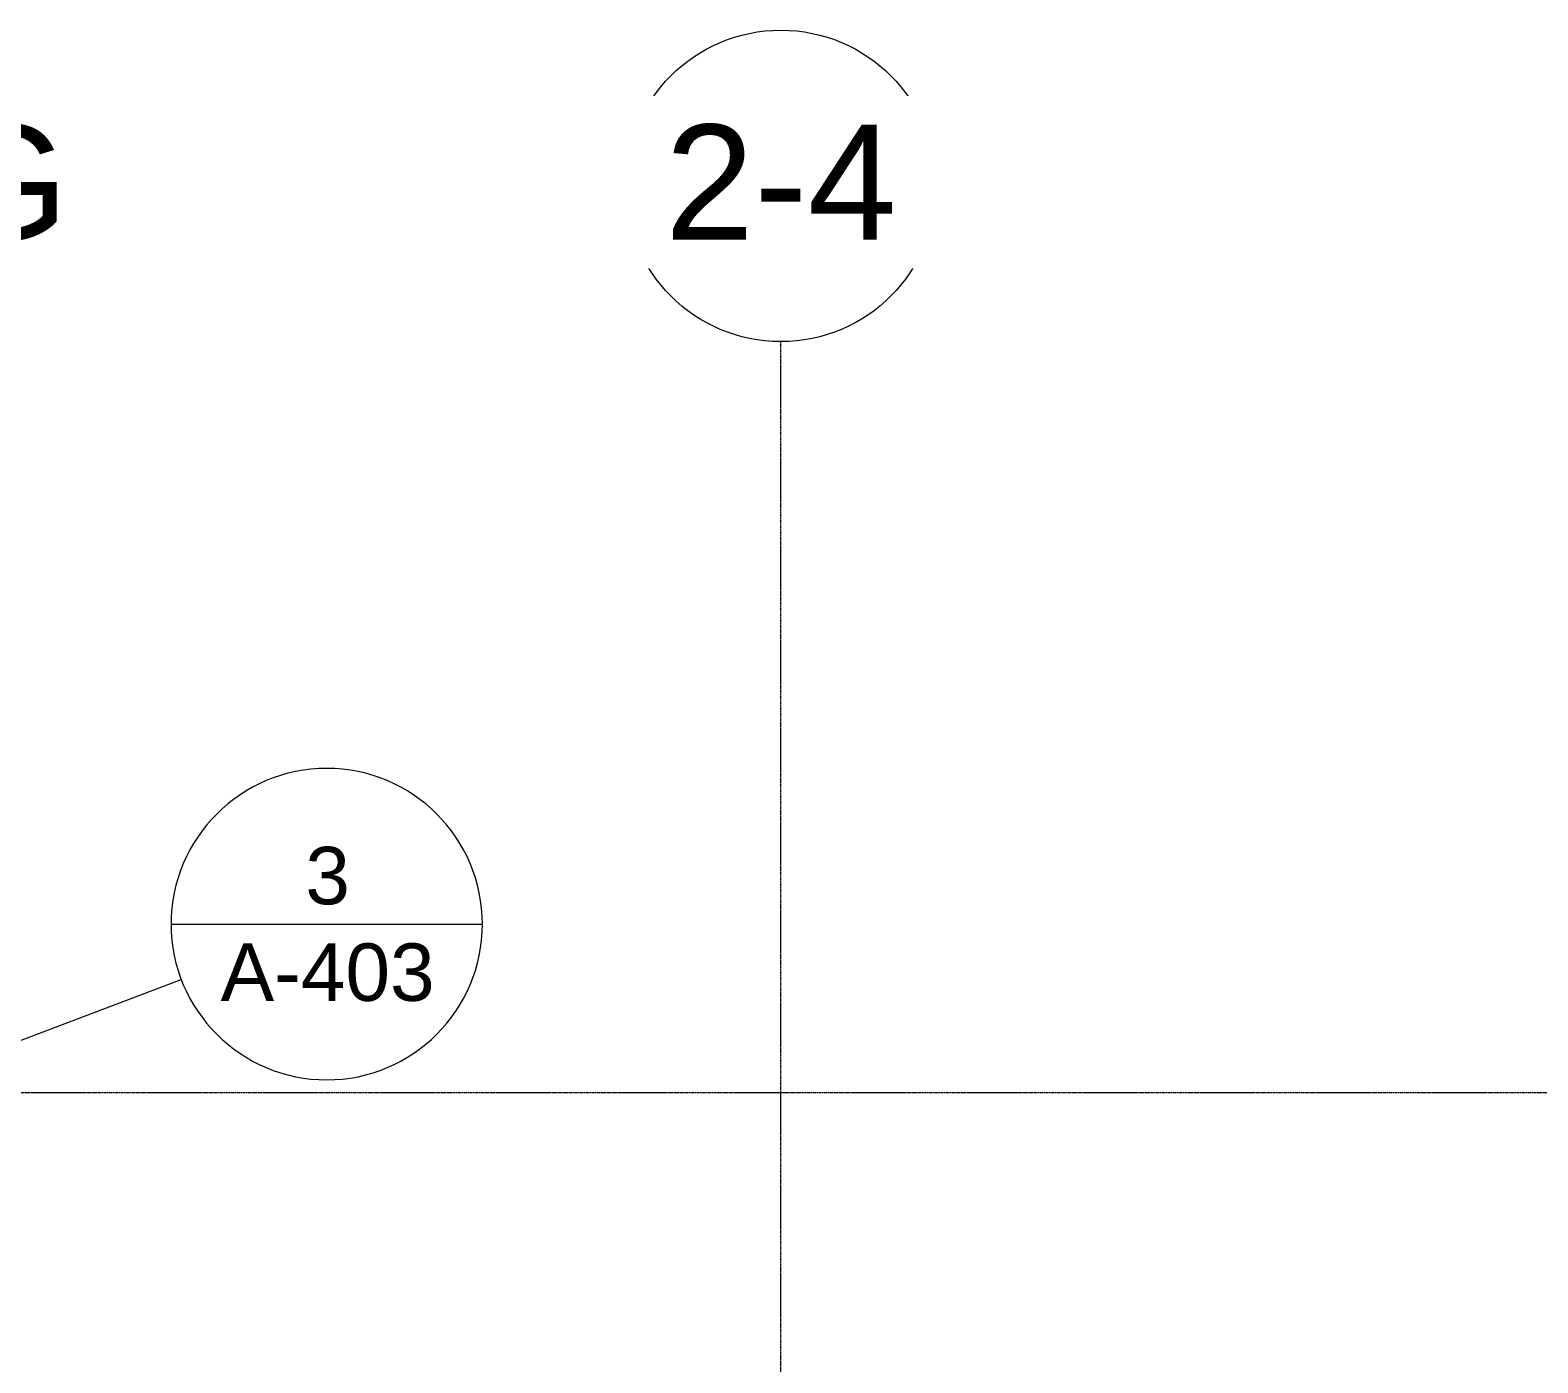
# Model space of a CAD drawing. Header units: inches. Extents: x -23227 to -2744, y -314 to 853.
# Drawn here: x -18786.2 to -18321.3, y 174.7 to 585.5 of the extents above; entities that cross this region are included whole.
import ezdxf

# ---------------------------------------------------------------- set-up
doc = ezdxf.new("R2010")
doc.units = ezdxf.units.IN
doc.header["$MEASUREMENT"] = 0
doc.linetypes.add('Grid Line 1_2_', pattern=[0.875, 0.5, -0.125, 0.125, -0.125])
for name, color, linetype, lineweight in [('A-ANNO-SYMB', 150, 'Continuous', 9), ('A-FLOR-LEVL', 51, 'Continuous', 9), ('S-GRID', 1, 'Continuous', 9), ('S-GRID-IDEN', 1, 'Continuous', 9)]:
    doc.layers.add(name, color=color, linetype=linetype, lineweight=lineweight)
doc.styles.add('Arial_1', font='arial.ttf', dxfattribs={"height": 35.407186})
doc.styles.add('Arial_2', font='arial.ttf', dxfattribs={"height": 17.703593})

# ---------------------------------------------------------------- blocks, each defined once
blk = doc.blocks.new('Grid - Grid Head - Circle-14747-Section 8')
at = {"layer": 'S-GRID-IDEN'}
blk.add_circle((-23085.89, 537.49), 48, dxfattribs=at)
blk = doc.blocks.new('Section - Callout Head-19020-Section 8')
at = {"layer": 'A-ANNO-SYMB'}
blk.add_line((-22215.04, 361.61), (-22119.04, 361.61), dxfattribs=at)
for start, end in [(0, 180), (180, 360)]:
    blk.add_arc((-22167.04, 361.61), 48, start, end, dxfattribs=at)

msp = doc.modelspace()

# ---------------------------------------------------------------- linework, layer by layer
at = {"layer": 'A-ANNO-SYMB'}
msp.add_line((-18822.76654, 261.31468), (-18739.61489, 292.8847), dxfattribs=at)
at = {"layer": 'A-FLOR-LEVL', "linetype": 'Grid Line 1_2_'}
msp.add_line((-19710.13206, 258), (-14899.76744, 258), dxfattribs=at)
at = {"layer": 'S-GRID', "linetype": 'Grid Line 1_2_'}
msp.add_line((-18554.69863, -273.16081), (-18554.69863, 489.49301), dxfattribs=at)
msp.add_line((-18554.69863, -273.16081), (-18554.69863, 489.49301), dxfattribs=at)

# ---------------------------------------------------------------- block references
at = {"layer": 'A-ANNO-SYMB'}
msp.add_blockref('Section - Callout Head-19020-Section 8', (3472.29575, -51.69), dxfattribs=at)
at = {"layer": 'S-GRID-IDEN'}
msp.add_blockref('Grid - Grid Head - Circle-14747-Section 8', (4531.1916, 0), dxfattribs=at)

# ---------------------------------------------------------------- texts
at = {"layer": 'A-ANNO-SYMB', "attachment_point": 2, "line_spacing_factor": 0.938532, "style": 'Arial_2'}
for s, insert, char_height, width in [('3', (-18694.46348, 333.73975), 17.70359, 16.416), ('A-403', (-18694.46348, 303.97502), 17.703593, 78.624)]:
    msp.add_mtext(s, dxfattribs=dict(at, insert=insert, char_height=char_height, width=width))
at = {"layer": 'S-GRID-IDEN', "insert": (-18836.20786, 556.36675), "char_height": 35.407186, "width": 147.312, "attachment_point": 2, "line_spacing_factor": 0.938532, "style": 'Arial_1', "bg_fill": 3, "box_fill_scale": 1.25, "bg_fill_color": 0, "bg_fill_transparency": 0}
msp.add_mtext('2-3.G', dxfattribs=at)

# ---------------------------------------------------------------- next in the draw order: texts
at = {"layer": 'S-GRID-IDEN', "insert": (-18554.70786, 556.36675), "char_height": 35.407186, "width": 85.104, "attachment_point": 2, "line_spacing_factor": 0.938532, "style": 'Arial_1', "bg_fill": 3, "box_fill_scale": 1.25, "bg_fill_color": 0, "bg_fill_transparency": 0}
msp.add_mtext('1-4', dxfattribs=at)

# ---------------------------------------------------------------- next in the draw order: block references
at = {"layer": 'S-GRID-IDEN'}
msp.add_blockref('Grid - Grid Head - Circle-14747-Section 8', (4531.1916, 0), dxfattribs=at)

# ---------------------------------------------------------------- next in the draw order: texts
at = {"layer": 'S-GRID-IDEN', "insert": (-18554.70786, 556.36675), "char_height": 35.407186, "width": 85.104, "attachment_point": 2, "line_spacing_factor": 0.938532, "style": 'Arial_1', "bg_fill": 3, "box_fill_scale": 1.25, "bg_fill_color": 0, "bg_fill_transparency": 0}
msp.add_mtext('2-4', dxfattribs=at)

doc.saveas('drawing.dxf')
